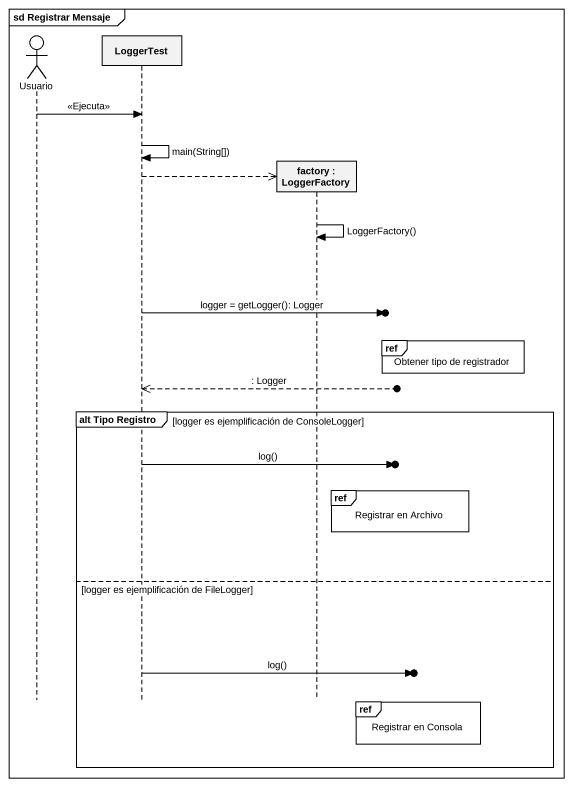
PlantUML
@startuml
mainframe sd Registrar Mensaje
hide footbox
actor Usuario
participant LoggerTest
participant "factory : LoggerFactory" as factory

Usuario -> LoggerTest : <<Ejecuta>>
LoggerTest -> LoggerTest : main(String[])
LoggerTest -->> factory **
factory -> factory : LoggerFactory()
LoggerTest ->o] : logger = getLogger(): Logger
ref over factory : Obtener tipo de registrador
LoggerTest <<--o] : : Logger
group alt Tipo Registro [logger es ejemplificación de ConsoleLogger]
  LoggerTest ->o] : log()
  ref over factory : Registrar en Archivo
else logger es ejemplificación de FileLogger
  LoggerTest ->o] : log()
  ref over factory : Registrar en Consola
end
@enduml
